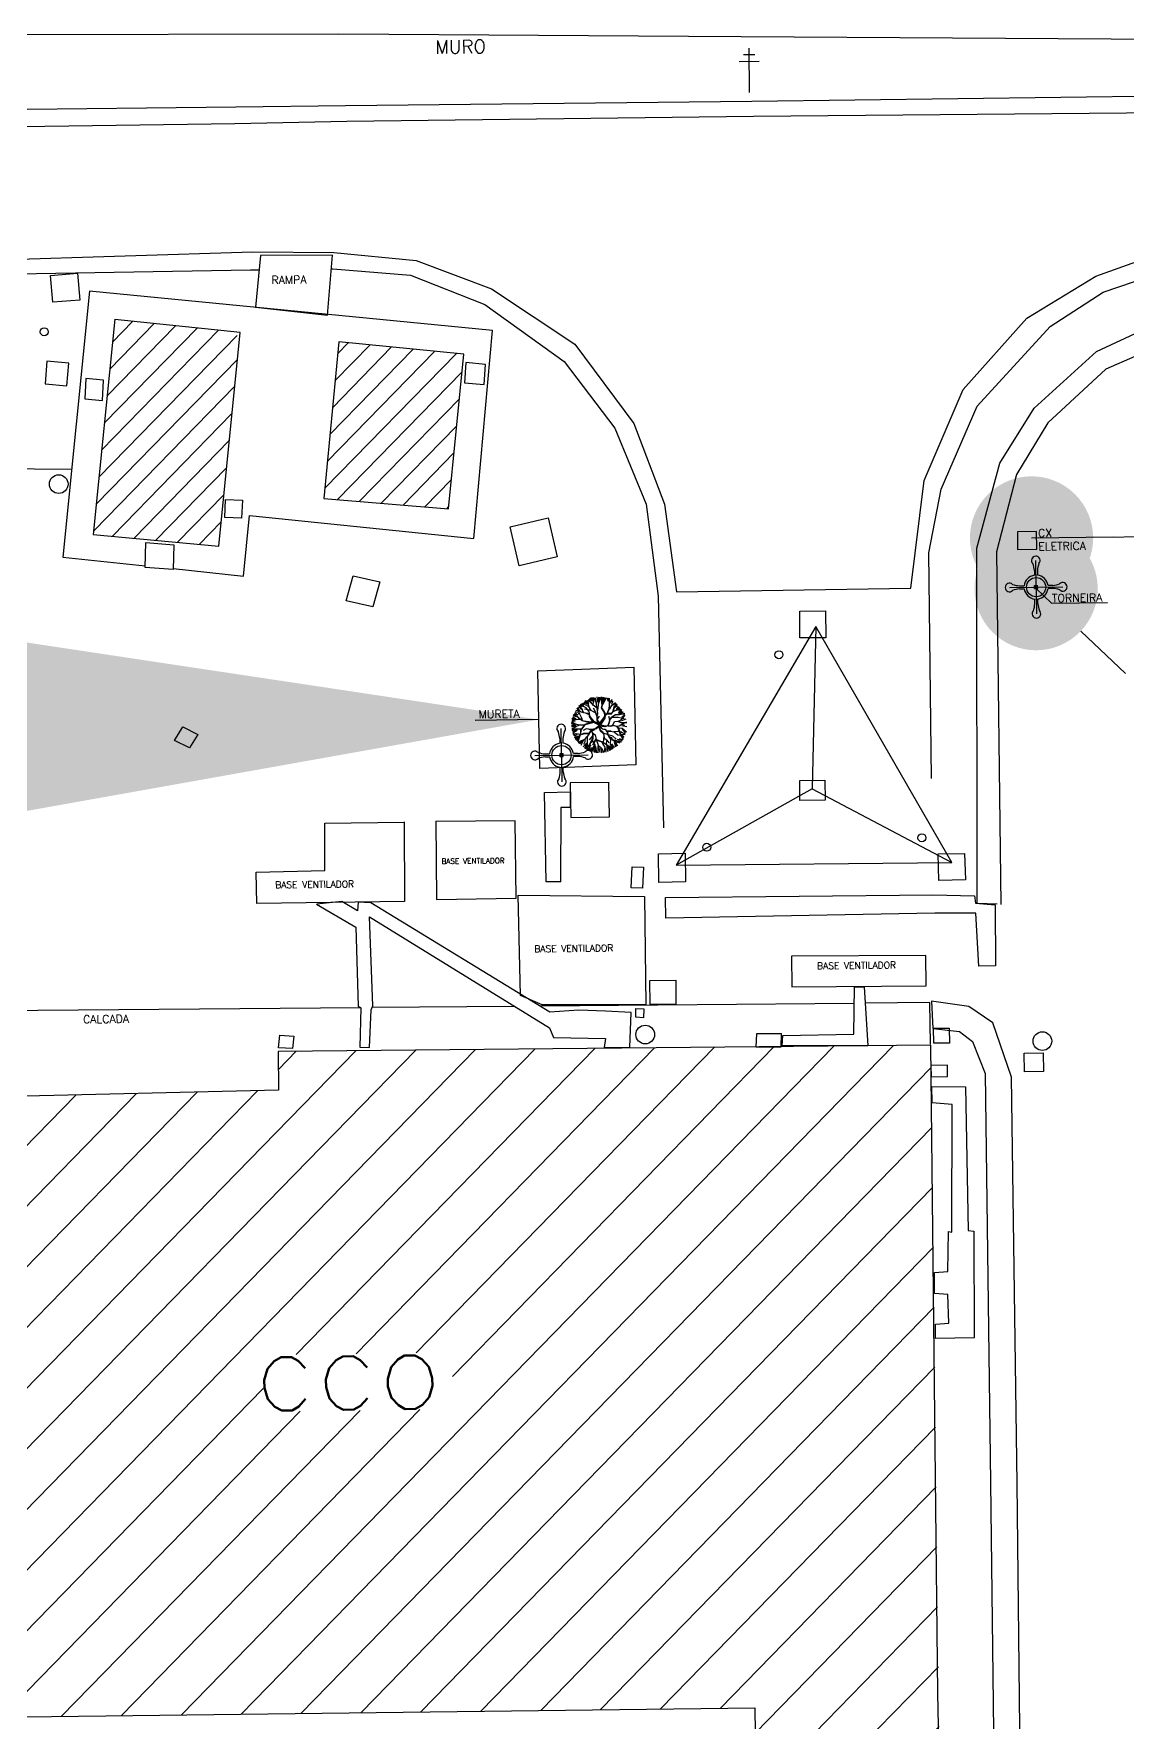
# Model space of a CAD drawing. Header units: metres. Extents: x 341 to 459, y 1341 to 1425.
# Drawn here: x 451.525 to 452.708, y 1421.173 to 1422.999 of the extents above; entities that cross this region are included whole.
import ezdxf

# ---------------------------------------------------------------- set-up
doc = ezdxf.new("R2010")
doc.units = ezdxf.units.M
doc.linetypes.add('CONTINUO', pattern=[0])
for name, color, linetype in [('AVR', 3, 'CONTINUO'), ('B.ACESSO', 8, 'CONTINUO'), ('TORNEIRA', 7, 'CONTINUO')]:
    doc.layers.add(name, color=color, linetype=linetype)
doc.styles.add('ROMANS', font='ROMANS.SHX')
doc.dimstyles.get("Standard").update_dxf_attribs({"dimtxt": 2, "dimasz": 2, "dimexe": 0.5, "dimexo": 1, "dimgap": 1, "dimtad": 1, "dimdec": 0, "dimzin": 0, "dimdsep": 46, "dimtxsty": 'Standard', "dimcen": 0.09, "dimclrd": 1, "dimclre": 1, "dimclrt": 3, "dimadec": 0, "dimazin": 0, "dimtfac": 1, "dimtdec": 0, "dimtofl": 0, "dimtmove": 0, "dimatfit": 3, "dimfxl": 1, "dimtolj": 1, "dimtzin": 0, "dimarcsym": 0})
pattern_1 = [(45.7013538, (-125.974071, -600.877505), (-0.0098355417, 0.00959764944), [])]

# ---------------------------------------------------------------- blocks, each defined once
blk = doc.blocks.new('A$C08C43EE7')
at = {"layer": 'AVR', "color": 252, "true_color": 0x939598}
for p, q in [((0.869, 2.561), (0.709, 2.761)), ((0.734, 2.761), (0.863, 2.594)), ((0.863, 2.594), (0.76, 2.787)), ((0.902, 2.574), (0.779, 2.8)), ((0.841, 2.819), (0.932, 2.606)), ((0.902, 2.826), (1.015, 2.674)), ((0.963, 2.871), (1.023, 2.803)), ((1.03, 2.697), (0.992, 2.774)), ((0.998, 2.445), (1.043, 2.761)), ((1.043, 2.761), (1.024, 2.903)), ((1.084, 2.902), (1.228, 2.674)), ((1.276, 2.632), (1.133, 2.928)), ((1.22, 2.939), (1.266, 2.773)), ((1.276, 2.832), (1.256, 2.96)), ((1.276, 2.96), (1.288, 2.839)), ((1.282, 2.651), (1.276, 2.832)), ((1.282, 2.599), (1.301, 2.967)), ((1.398, 2.749), (1.327, 2.96)), ((1.404, 2.754), (1.43, 2.98)), ((1.494, 2.561), (1.404, 2.754)), ((1.485, 2.742), (1.568, 2.978)), ((1.485, 2.97), (1.485, 2.742)), ((1.501, 2.561), (1.624, 2.98)), ((1.667, 2.947), (1.697, 2.781)), ((1.785, 2.742), (1.7, 2.973)), ((1.798, 2.484), (1.785, 2.742)), ((1.788, 2.841), (1.849, 2.947)), ((1.788, 2.939), (1.788, 2.841)), ((1.791, 2.749), (1.888, 2.922)), ((1.947, 2.894), (1.842, 2.72)), ((1.947, 2.682), (2.001, 2.871)), ((1.958, 2.639), (2.061, 2.864)), ((2.031, 2.705), (2.099, 2.826)), ((2.031, 2.636), (2.167, 2.788)), ((2.182, 2.629), (2.213, 2.765)), ((2.267, 2.561), (2.294, 2.735)), ((0.319, 1.78), (0.054, 1.871)), ((0.316, 1.833), (0.077, 1.943)), ((0.304, 2.008), (0.099, 2.031)), ((0.288, 1.871), (0.107, 1.985)), ((0.283, 2.027), (0.129, 2.09)), ((0.44, 2.068), (0.145, 2.129)), ((0.433, 2.099), (0.175, 2.189)), ((0.463, 2.148), (0.212, 2.258)), ((0.463, 2.155), (0.238, 2.265)), ((0.508, 2.155), (0.257, 2.29)), ((0.463, 2.027), (0.283, 2.027)), ((0.438, 1.743), (0.316, 1.833)), ((0.53, 2.174), (0.341, 2.371)), ((0.458, 2.02), (0.361, 1.949)), ((0.682, 2.334), (0.41, 2.485)), ((0.735, 1.659), (0.419, 1.865)), ((0.632, 1.859), (0.432, 1.743)), ((0.593, 2.271), (0.463, 2.341)), ((0.869, 2.148), (0.463, 2.148)), ((0.709, 1.884), (0.463, 2.027)), ((0.657, 1.878), (0.464, 2.02)), ((0.501, 2.531), (0.682, 2.334)), ((0.657, 2.439), (0.521, 2.587)), ((0.576, 2.622), (0.682, 2.454)), ((0.863, 2.548), (0.586, 2.639)), ((0.709, 2.271), (0.593, 2.271)), ((0.87, 1.833), (0.632, 1.859)), ((0.721, 2.278), (0.657, 2.439)), ((0.857, 1.852), (0.657, 1.878)), ((0.667, 2.697), (0.789, 2.622)), ((0.915, 1.852), (0.702, 2.039)), ((0.902, 1.839), (0.709, 1.884)), ((0.882, 2.155), (0.721, 2.278)), ((1.012, 2.491), (0.869, 2.561)), ((1.127, 1.994), (0.869, 2.148)), ((1.037, 1.839), (0.889, 1.839)), ((1.198, 1.917), (0.895, 2.123)), ((1.012, 2.503), (0.902, 2.574)), ((1.088, 1.865), (0.902, 1.839)), ((1.063, 1.859), (0.966, 1.704)), ((1.101, 1.865), (0.967, 1.704)), ((0.998, 2.445), (1.05, 2.278)), ((1.05, 2.329), (0.998, 2.445)), ((1.127, 2.496), (1.012, 2.503)), ((1.224, 2.478), (1.012, 2.491)), ((1.05, 2.278), (1.043, 2.058)), ((1.07, 2.045), (1.05, 2.329)), ((1.178, 1.917), (1.088, 1.865)), ((1.185, 1.891), (1.101, 1.865)), ((1.256, 2.491), (1.127, 2.496)), ((1.256, 1.91), (1.127, 1.994)), ((1.185, 1.891), (1.263, 1.711)), ((1.231, 1.846), (1.198, 1.917)), ((1.301, 2.193), (1.211, 2.355)), ((1.507, 2.252), (1.224, 2.478)), ((1.236, 1.936), (1.294, 2.187)), ((1.282, 1.684), (1.236, 1.904)), ((1.256, 2.491), (1.282, 2.651)), ((1.294, 1.704), (1.256, 1.91)), ((1.263, 1.929), (1.301, 2.193)), ((1.276, 2.509), (1.282, 2.464)), ((1.308, 2.433), (1.282, 2.599)), ((1.527, 2.258), (1.308, 2.433)), ((1.482, 2.296), (1.501, 2.554)), ((1.52, 2.271), (1.494, 2.561)), ((1.63, 1.774), (1.507, 2.252)), ((1.617, 1.962), (1.527, 2.258)), ((1.61, 2.007), (1.72, 2.368)), ((1.649, 1.936), (1.617, 1.962)), ((1.655, 1.756), (1.624, 1.929)), ((1.63, 1.968), (1.668, 2.123)), ((1.649, 1.949), (1.733, 2.393)), ((1.668, 1.756), (1.649, 1.936)), ((1.668, 1.826), (1.958, 1.994)), ((1.682, 1.787), (1.913, 1.942)), ((1.688, 1.756), (1.971, 1.981)), ((1.733, 2.393), (1.798, 2.484)), ((1.74, 2.374), (1.881, 2.419)), ((1.758, 2.413), (1.888, 2.426)), ((1.798, 2.523), (1.958, 2.645)), ((1.803, 2.484), (1.958, 2.639)), ((1.881, 2.419), (2.094, 2.516)), ((1.958, 1.994), (2.087, 2.007)), ((1.971, 1.981), (2.139, 1.994)), ((2.049, 2.007), (2.126, 2.181)), ((2.087, 2.007), (2.113, 2.09)), ((2.094, 2.516), (2.416, 2.664)), ((2.101, 2.523), (2.113, 2.606)), ((2.113, 2.09), (2.159, 2.296)), ((2.139, 1.994), (2.236, 2.032)), ((2.139, 1.665), (2.281, 1.904)), ((2.152, 2.31), (2.216, 2.491)), ((2.159, 2.296), (2.377, 2.4)), ((2.171, 2.336), (2.37, 2.393)), ((2.216, 2.491), (2.267, 2.561)), ((2.236, 2.032), (2.416, 2.168)), ((2.275, 1.91), (2.352, 2.265)), ((2.281, 1.904), (2.462, 2.02)), ((2.288, 2.531), (2.44, 2.614)), ((2.288, 1.949), (2.468, 2.026)), ((2.334, 2.425), (2.486, 2.576)), ((2.377, 2.4), (2.538, 2.568)), ((2.416, 2.168), (2.538, 2.381)), ((2.435, 2.464), (2.551, 2.548)), ((2.435, 2.451), (2.565, 2.523)), ((2.462, 2.02), (2.623, 2.04)), ((2.468, 2.02), (2.578, 2.214)), ((2.478, 2.379), (2.599, 2.485)), ((2.538, 2.381), (2.641, 2.458)), ((2.538, 2.303), (2.667, 2.409)), ((2.558, 1.795), (2.784, 1.955)), ((2.569, 2.28), (2.675, 2.356)), ((2.599, 2.228), (2.705, 2.303)), ((2.614, 2.099), (2.72, 2.265)), ((2.623, 2.04), (2.777, 2.246)), ((2.623, 2.04), (2.81, 2.207)), ((2.66, 2.023), (2.818, 2.129)), ((2.675, 1.909), (2.834, 2.083)), ((2.781, 1.864), (2.963, 1.932)), ((2.781, 1.857), (2.97, 1.857)), ((2.784, 1.955), (2.926, 1.962)), ((2.796, 1.97), (2.886, 2.031)), ((0, 1.562), (0.374, 1.55)), ((0.265, 1.44), (0.001, 1.356)), ((0.393, 1.55), (0.006, 1.582)), ((0.341, 1.697), (0.008, 1.652)), ((0.25, 1.381), (0.012, 1.265)), ((0.239, 1.736), (0.013, 1.71)), ((0.341, 1.53), (0.023, 1.478)), ((0.026, 1.736), (0.155, 1.743)), ((0.228, 1.175), (0.031, 1.152)), ((0.329, 1.724), (0.032, 1.775)), ((0.303, 1.195), (0.052, 1.234)), ((0.168, 1.079), (0.058, 1.053)), ((0.232, 1.079), (0.071, 1.034)), ((0.372, 1.061), (0.114, 0.947)), ((0.406, 1.053), (0.129, 0.886)), ((0.361, 1.092), (0.135, 1.085)), ((0.364, 0.985), (0.182, 0.848)), ((0.535, 1.117), (0.232, 1.079)), ((0.412, 1.549), (0.25, 1.381)), ((0.458, 1.305), (0.303, 1.195)), ((0.432, 1.743), (0.329, 1.724)), ((0.606, 1.356), (0.406, 1.053)), ((0.721, 1.659), (0.412, 1.549)), ((0.599, 1.369), (0.458, 1.305)), ((0.909, 1.24), (0.528, 1.285)), ((0.677, 1.092), (0.535, 1.117)), ((0.683, 1.085), (0.535, 0.989)), ((0.689, 1.64), (0.586, 1.362)), ((0.722, 1.633), (0.599, 1.369)), ((0.612, 1.749), (0.76, 1.672)), ((0.799, 1.227), (0.677, 1.092)), ((0.967, 1.704), (0.721, 1.659)), ((0.728, 1.64), (0.954, 1.691)), ((0.851, 0.982), (0.728, 0.886)), ((0.741, 0.879), (0.851, 0.956)), ((0.851, 0.956), (0.786, 0.827)), ((1.037, 1.253), (0.799, 1.227)), ((0.877, 0.976), (0.806, 0.827)), ((1.044, 1.06), (0.851, 0.982)), ((1.057, 1.046), (0.877, 0.976)), ((1.05, 1.246), (0.896, 0.789)), ((1.179, 1.433), (1.005, 1.253)), ((1.186, 1.427), (1.037, 1.253)), ((1.147, 1.072), (1.044, 1.06)), ((1.134, 1.034), (1.057, 1.046)), ((1.063, 1.253), (1.218, 1.433)), ((1.134, 1.072), (1.154, 0.879)), ((1.25, 1.169), (1.147, 1.079)), ((1.218, 1.131), (1.147, 1.072)), ((1.154, 0.853), (1.16, 1.066)), ((1.379, 1.511), (1.179, 1.433)), ((1.398, 1.485), (1.186, 1.427)), ((1.263, 1.156), (1.218, 1.131)), ((1.282, 1.337), (1.25, 1.169)), ((1.289, 1.305), (1.263, 1.156)), ((1.405, 1.491), (1.276, 1.672)), ((1.391, 1.536), (1.282, 1.684)), ((1.493, 1.485), (1.289, 1.305)), ((1.398, 1.562), (1.294, 1.704)), ((1.295, 1.33), (1.424, 1.504)), ((1.456, 1.491), (1.295, 1.33)), ((1.501, 1.485), (1.391, 1.536)), ((1.501, 1.485), (1.398, 1.562)), ((1.456, 1.44), (1.411, 1.182)), ((1.493, 1.485), (1.418, 1.169)), ((1.418, 1.169), (1.456, 1.008)), ((1.444, 1.001), (1.431, 0.905)), ((1.463, 0.982), (1.437, 0.911)), ((1.437, 0.911), (1.482, 0.75)), ((1.501, 1.375), (1.444, 1.175)), ((1.444, 1.175), (1.469, 1.021)), ((1.456, 1.008), (1.534, 0.963)), ((1.469, 1.021), (1.56, 0.976)), ((1.493, 1.485), (1.63, 1.774)), ((1.493, 1.485), (1.655, 1.756)), ((1.493, 1.485), (1.534, 1.375)), ((1.54, 1.523), (1.527, 1.485)), ((1.527, 1.485), (1.552, 1.381)), ((1.534, 1.375), (1.881, 1.155)), ((1.534, 0.963), (1.779, 0.892)), ((1.552, 1.381), (1.565, 1.485)), ((1.56, 0.976), (1.746, 0.918)), ((1.565, 1.562), (1.668, 1.736)), ((1.565, 1.485), (1.565, 1.562)), ((1.566, 1.504), (1.695, 1.588)), ((1.572, 1.479), (1.669, 1.556)), ((1.579, 1.465), (1.953, 1.175)), ((1.579, 1.433), (1.868, 1.214)), ((1.585, 1.368), (1.579, 1.433)), ((1.862, 1.188), (1.585, 1.368)), ((1.598, 1.453), (1.746, 1.575)), ((1.868, 1.214), (1.617, 1.375)), ((1.669, 1.556), (1.759, 1.588)), ((1.946, 0.963), (1.708, 0.93)), ((1.746, 1.575), (1.811, 1.575)), ((1.759, 1.588), (1.959, 1.588)), ((1.779, 0.918), (1.914, 0.808)), ((1.785, 0.918), (1.946, 0.963)), ((1.811, 1.575), (1.972, 1.459)), ((1.849, 1.556), (1.985, 1.582)), ((1.953, 1.175), (1.862, 1.188)), ((1.881, 1.155), (2.004, 1.149)), ((1.94, 1.588), (2.139, 1.665)), ((1.959, 1.588), (2.088, 1.562)), ((1.971, 1.175), (2.036, 1.175)), ((2.004, 1.149), (2.087, 1.046)), ((2.011, 1.588), (2.146, 1.665)), ((2.036, 1.175), (2.171, 1.207)), ((2.068, 1.137), (2.113, 1.046)), ((2.074, 1.137), (2.204, 1.2)), ((2.082, 1.04), (2.094, 0.827)), ((2.087, 1.046), (2.377, 0.917)), ((2.088, 1.562), (2.404, 1.588)), ((2.12, 0.827), (2.101, 1.034)), ((2.113, 1.046), (2.37, 0.937)), ((2.159, 1.665), (2.397, 1.788)), ((2.171, 1.207), (2.416, 1.35)), ((2.198, 1.562), (2.333, 1.556)), ((2.204, 1.2), (2.41, 1.33)), ((2.301, 1.575), (2.397, 1.524)), ((2.359, 0.911), (2.565, 0.769)), ((2.37, 0.937), (2.686, 0.898)), ((2.377, 0.917), (2.706, 0.924)), ((2.397, 1.524), (2.591, 1.511)), ((2.404, 1.588), (2.558, 1.795)), ((2.41, 1.33), (2.583, 1.298)), ((2.416, 1.35), (2.565, 1.317)), ((2.423, 1.594), (2.662, 1.62)), ((2.455, 1.607), (2.571, 1.807)), ((2.565, 1.317), (2.892, 1.35)), ((2.571, 1.795), (2.971, 1.749)), ((2.583, 1.298), (2.848, 1.188)), ((2.829, 1.169), (2.59, 1.285)), ((2.591, 1.511), (2.99, 1.44)), ((2.874, 1.375), (2.603, 1.323)), ((2.662, 1.62), (2.752, 1.614)), ((2.667, 1.515), (2.985, 1.485)), ((2.675, 1.644), (2.963, 1.659)), ((2.69, 1.295), (2.97, 1.288)), ((2.706, 0.924), (2.925, 0.994)), ((2.72, 1.758), (2.963, 1.697)), ((2.72, 1.478), (2.985, 1.394)), ((2.743, 1.538), (3, 1.569)), ((2.743, 0.97), (2.948, 1.068)), ((2.758, 1.25), (2.985, 1.243)), ((2.766, 0.91), (2.925, 0.91)), ((2.781, 1.803), (2.97, 1.811)), ((2.796, 1.144), (2.932, 1.106)), ((2.944, 1.137), (2.829, 1.169)), ((2.957, 1.155), (2.835, 1.182)), ((2.848, 1.188), (2.97, 1.182)), ((2.996, 1.362), (2.874, 1.375)), ((2.892, 1.35), (2.99, 1.317)), ((2.996, 1.343), (2.919, 1.355)), ((0.47, 0.905), (0.18, 0.815)), ((0.309, 0.827), (0.18, 0.801)), ((0.2, 0.776), (0.309, 0.827)), ((0.213, 0.75), (0.451, 0.892)), ((0.478, 0.848), (0.258, 0.705)), ((0.584, 0.697), (0.319, 0.629)), ((0.599, 0.674), (0.349, 0.568)), ((0.606, 0.634), (0.361, 0.518)), ((0.728, 0.886), (0.47, 0.905)), ((0.576, 0.568), (0.53, 0.386)), ((0.651, 0.698), (0.573, 0.318)), ((0.709, 0.789), (0.586, 0.292)), ((0.696, 0.795), (0.606, 0.634)), ((0.72, 0.531), (0.652, 0.265)), ((0.806, 0.827), (0.696, 0.795)), ((0.75, 0.417), (0.698, 0.25)), ((0.838, 0.299), (0.703, 0.215)), ((0.896, 0.789), (0.722, 0.589)), ((0.895, 0.288), (0.796, 0.189)), ((1.315, 0.447), (0.838, 0.299)), ((0.902, 0.28), (0.857, 0.166)), ((0.87, 0.312), (1.353, 0.486)), ((0.947, 0.486), (0.928, 0.202)), ((1.121, 0.692), (0.947, 0.486)), ((0.986, 0.311), (0.97, 0.099)), ((1.106, 0.348), (1.008, 0.106)), ((1.251, 0.257), (1.054, 0.091)), ((1.302, 0.254), (1.102, 0.034)), ((1.154, 0.879), (1.121, 0.692)), ((1.154, 0.518), (1.121, 0.279)), ((1.128, 0.705), (1.154, 0.518)), ((1.321, 0.447), (1.302, 0.254)), ((1.424, 0.563), (1.321, 0.447)), ((1.455, 0.265), (1.387, 0)), ((1.476, 0.737), (1.418, 0.576)), ((1.418, 0.576), (1.431, 0.415)), ((1.431, 0.905), (1.463, 0.724)), ((1.431, 0.415), (1.515, 0.279)), ((1.515, 0.279), (1.476, 0.131)), ((1.482, 0.75), (1.669, 0.66)), ((1.521, 0.279), (1.65, 0.009)), ((1.675, 0.441), (1.604, 0.286)), ((1.611, 0.273), (1.604, 0.002)), ((1.695, 0.447), (1.611, 0.273)), ((1.669, 0.66), (1.695, 0.447)), ((1.682, 0.499), (1.675, 0.441)), ((1.695, 0.447), (1.753, 0.299)), ((1.713, 0.273), (1.811, 0.038)), ((1.753, 0.299), (1.998, 0.092)), ((1.779, 0.892), (1.908, 0.789)), ((1.895, 0.466), (1.824, 0.137)), ((1.908, 0.789), (1.895, 0.466)), ((1.902, 0.265), (2.031, 0.121)), ((1.92, 0.801), (2.043, 0.608)), ((2.03, 0.582), (2.043, 0.382)), ((2.062, 0.105), (2.036, 0.37)), ((2.043, 0.608), (2.062, 0.415)), ((2.043, 0.382), (2.088, 0.112)), ((2.056, 0.415), (2.107, 0.112)), ((2.062, 0.415), (2.326, 0.26)), ((2.094, 0.827), (2.217, 0.731)), ((2.114, 0.439), (2.356, 0.318)), ((2.122, 0.334), (2.182, 0.182)), ((2.13, 0.334), (2.235, 0.243)), ((2.217, 0.731), (2.288, 0.505)), ((2.236, 0.711), (2.494, 0.641)), ((2.249, 0.731), (2.507, 0.647)), ((2.273, 0.477), (2.379, 0.356)), ((2.288, 0.505), (2.449, 0.382)), ((2.311, 0.545), (2.478, 0.432)), ((2.432, 0.636), (2.531, 0.485)), ((2.507, 0.647), (2.597, 0.511)), ((2.561, 0.735), (2.629, 0.553)), ((2.565, 0.769), (2.694, 0.602)), ((2.614, 0.788), (2.773, 0.72)), ((2.686, 0.898), (2.789, 0.736)), ((2.728, 0.894), (2.849, 0.773))]:
    blk.add_line(p, q, dxfattribs=at)
blk = doc.blocks.new('A$C003F03EF')
at = {"layer": 'TORNEIRA', "color": 4}
for p, q in [((0.376, 0.376), (0.376, 0.7)), ((0.358, 0.578), (0.358, 0.521)), ((0.395, 0.578), (0.395, 0.521)), ((0.053, 0.376), (0.7, 0.376)), ((0.175, 0.395), (0.232, 0.395)), ((0.175, 0.358), (0.232, 0.358)), ((0.358, 0.395), (0.395, 0.395)), ((0.358, 0.358), (0.358, 0.395)), ((0.358, 0.358), (0.395, 0.358)), ((0.358, 0.175), (0.358, 0.232)), ((0.376, 0.376), (0.376, 0.053)), ((0.395, 0.358), (0.395, 0.395)), ((0.395, 0.175), (0.395, 0.232)), ((0.578, 0.395), (0.521, 0.395)), ((0.578, 0.358), (0.521, 0.358))]:
    blk.add_line(p, q, dxfattribs=at)
for radius in [0.117, 0.0185]:
    blk.add_circle((0.376, 0.376), radius, dxfattribs=at)
for centre, radius, start, end in [((0.376, 0.7), 0.0526, 314.3592, 225.6408), ((0.098, 0.566), 0.26, 2.6117, 21.7341), ((0.683, 0.56), 0.288, 159.2137, 176.5604), ((0.053, 0.376), 0.0526, 44.3592, 315.6408), ((0.187, 0.655), 0.26, 248.2659, 267.3883), ((0.376, 0.376), 0.146, 97.2922, 172.7078), ((0.376, 0.376), 0.146, 7.2922, 82.7078), ((0.566, 0.655), 0.26, 272.6117, 291.7341), ((0.7, 0.376), 0.0526, 224.3592, 135.6408), ((0.192, 0.07), 0.288, 93.4396, 110.7863), ((0.376, 0.376), 0.146, 187.2922, 262.7078), ((0.376, 0.376), 0.146, 277.2922, 352.7078), ((0.56, 0.07), 0.288, 69.2137, 86.5604), ((0.376, 0.053), 0.0526, 134.3592, 45.6408), ((0.07, 0.192), 0.288, 339.2137, 356.5604), ((0.655, 0.187), 0.26, 182.6117, 201.7341)]:
    blk.add_arc(centre, radius, start, end, dxfattribs=at)
blk = doc.blocks.new('sde')
at = {"layer": 'B.ACESSO'}
h = blk.add_hatch(dxfattribs=at)
h.set_pattern_fill('ANSI31', color=256, scale=0.004328, angle=0.7014, style=0)
h.set_pattern_definition(pattern_1)
h.paths.add_polyline_path([(335.8663, 229.8735, -0.211648), (335.8652, 229.8759, -0.270868), (335.8668, 229.8787), (335.8798, 230.0082, -0.381806), (335.8768, 230.0114, -0.028751), (335.8769, 230.0118), (335.7816, 230.0216, -0.384443), (335.7781, 230.019), (335.7612, 229.851, -0.381652), (335.7641, 229.8478, -0.026548), (335.7641, 229.8474), (335.8244, 229.8418, -0.393575), (335.8288, 229.8413), (335.8595, 229.8384, -0.415894), (335.8631, 229.8414)])
h.paths.add_polyline_path([(335.8758, 230.005), (335.8908, 230.0052), (335.8907, 230.011), (335.8758, 230.0108)], flags=9)
h.paths.add_polyline_path([(335.7744, 230.0158), (335.7885, 230.016), (335.7885, 230.0218), (335.7743, 230.0216)], flags=9)
h.paths.add_polyline_path([(335.7615, 229.8523), (335.7797, 229.8526), (335.7796, 229.8574), (335.7615, 229.8572)], flags=24)
h.paths.add_polyline_path([(335.7616, 229.8485), (335.774, 229.8486), (335.7739, 229.8535), (335.7615, 229.8533)], flags=25)
h.paths.add_polyline_path([(335.7549, 229.9622), (335.7843, 229.9626), (335.7842, 229.9675), (335.7548, 229.9671)], flags=9)
h.paths.add_polyline_path([(335.7557, 229.9787), (335.7851, 229.979), (335.785, 229.9839), (335.7556, 229.9835)], flags=9)
h.paths.add_polyline_path([(335.7649, 229.9663), (335.7798, 229.9665), (335.7798, 229.9723), (335.7649, 229.9721)], flags=24)
h.paths.add_polyline_path([(335.7698, 229.9773), (335.7993, 229.9776), (335.7992, 229.9825), (335.7698, 229.9822)], flags=25)
h.paths.add_polyline_path([(335.7699, 229.9734), (335.7809, 229.9735), (335.7809, 229.9784), (335.7698, 229.9783)], flags=25)
h.paths.add_polyline_path([(335.8642, 229.8695), (335.879, 229.8697), (335.8789, 229.8755), (335.8641, 229.8753)], flags=24)
h.paths.add_polyline_path([(335.827, 229.8438), (335.8598, 229.8442), (335.8598, 229.8491), (335.8269, 229.8487)], flags=24)
h.paths.add_polyline_path([(335.827, 229.8399), (335.837, 229.84), (335.8369, 229.8449), (335.827, 229.8448)], flags=25)
h = blk.add_hatch(dxfattribs=at)
h.set_pattern_fill('ANSI31', color=256, scale=0.004328, angle=0.7014, style=0)
h.set_pattern_definition(pattern_1)
h.paths.add_polyline_path([(335.9601, 230.004), (335.948, 229.8769), (336.0491, 229.8684), (336.0617, 229.9939)])
h = blk.add_hatch(dxfattribs=at)
h.set_pattern_fill('ANSI31', color=256, scale=0.010821, angle=0.7014, style=0)
h.set_pattern_definition([(45.7013538, (-125.97407, -600.877505), (-0.0245888542, 0.0239941236), [])])
h.paths.add_polyline_path([(335.5831, 228.8872), (336.2977, 228.896), (336.2986, 228.8201), (336.4479, 228.8208), (336.4406, 229.4335), (335.911, 229.4283), (335.9114, 229.3968), (335.5765, 229.3889)])
h.paths.add_polyline_path([(336.0521, 229.1841), (336.0527, 229.1381), (335.899, 229.1362), (335.8984, 229.1822)])
for p, q in [((335.5562, 230.2531, -0.2945), (335.9603, 230.2537, -0.2945)), ((335.9603, 230.2537, -0.2945), (336.2439, 230.2517, -0.2945)), ((336.2439, 230.2517, -0.2945), (336.9991, 230.2472, -0.2945)), ((336.3013, 230.2312, -0.2944), (336.2851, 230.231, -0.2944)), ((336.2976, 230.2367, -0.2944), (336.2886, 230.2366, -0.2944)), ((336.2935, 230.206, -0.2944), (336.2931, 230.242, -0.2944)), ((336.2954, 230.1992, -0.295), (336.807, 230.2057, -0.295)), ((335.5568, 230.191, -0.295), (335.8767, 230.1944, -0.295)), ((335.8767, 230.1944, -0.295), (335.9657, 230.1957, -0.295)), ((335.9657, 230.1957, -0.295), (336.2954, 230.1992, -0.295)), ((336.8085, 230.1912, -0.2946), (336.2967, 230.1866, -0.2946)), ((335.8758, 230.1806, -0.2946), (335.5731, 230.1766, -0.2946)), ((335.9666, 230.1827, -0.2946), (335.8758, 230.1806, -0.2946)), ((336.2967, 230.1866, -0.2946), (335.9666, 230.1827, -0.2946)), ((336.5743, 230.0571, -0.2951), (336.6415, 230.0812, -0.2951)), ((335.636, 230.0689, -0.2951), (335.8904, 230.0769, -0.2951)), ((335.8904, 230.0769, -0.2951), (335.9562, 230.0763, -0.2951)), ((335.8966, 230.0739, -0.2968), (335.8927, 230.032, -0.2968)), ((335.955, 230.0742, -0.2968), (335.8966, 230.0739, -0.2968)), ((335.951, 230.0254, -0.2968), (335.955, 230.0742, -0.2968)), ((335.9562, 230.0763, -0.2951), (336.0231, 230.0698, -0.2951)), ((336.0231, 230.0698, -0.2951), (336.0841, 230.0469, -0.2951)), ((336.5804, 230.0442, -0.2937), (336.6441, 230.066, -0.2937)), ((335.679, 230.0587, -0.2935), (335.8885, 230.0623, -0.2935)), ((335.7262, 230.0578, -0.2893), (335.7481, 230.0595, -0.2893)), ((335.7282, 230.0361, -0.2893), (335.7262, 230.0578, -0.2893)), ((335.7481, 230.0595, -0.2893), (335.7501, 230.0378, -0.2893)), ((335.8885, 230.0623, -0.2935), (335.8955, 230.0624, -0.2935)), ((335.9541, 230.0632, -0.2935), (335.9553, 230.0632, -0.2935)), ((335.9553, 230.0632, -0.2935), (336.0185, 230.0579, -0.2935)), ((336.0185, 230.0579, -0.2935), (336.0787, 230.0342, -0.2935)), ((336.5183, 230.0231, -0.2951), (336.5743, 230.0571, -0.2951)), ((335.758, 230.045, -0.2898), (335.7363, 229.8293, -0.2898)), ((336.0849, 230.0131, -0.2898), (335.758, 230.045, -0.2898)), ((336.0841, 230.0469, -0.2951), (336.1516, 230.0021, -0.2951)), ((336.5373, 230.0164, -0.2937), (336.5804, 230.0442, -0.2937)), ((335.7501, 230.0378, -0.2893), (335.7282, 230.0361, -0.2893)), ((335.8927, 230.032, -0.2968), (335.951, 230.0254, -0.2968)), ((336.0787, 230.0342, -0.2935), (336.143, 229.988, -0.2935)), ((335.7784, 230.0222, -0.2886), (335.7609, 229.8477, -0.2886)), ((335.8801, 230.0114, -0.2886), (335.7784, 230.0219, -0.2886)), ((335.8628, 229.8381, -0.2886), (335.8801, 230.0114, -0.2886)), ((336.0697, 229.8443, -0.2898), (336.0849, 230.0131, -0.2898)), ((336.4668, 229.9651, -0.2951), (336.5183, 230.0231, -0.2951)), ((336.478, 229.9518, -0.2937), (336.5373, 230.0164, -0.2937)), ((336.5748, 229.996, -0.2877), (336.6345, 230.0239, -0.2877)), ((335.9601, 230.004, -0.2879), (335.948, 229.8769, -0.2879)), ((335.9601, 230.004, -0.4874), (335.948, 229.8769, -0.4874)), ((336.0617, 229.9939, -0.2879), (335.9601, 230.004, -0.2879)), ((336.0617, 229.9939, -0.4874), (335.9601, 230.004, -0.4874)), ((336.1516, 230.0021, -0.2951), (336.1995, 229.9377, -0.2951)), ((336.641, 230.0074, -0.2877), (336.5824, 229.9816, -0.2877)), ((335.7234, 229.9883, -0.2888), (335.7219, 229.9697, -0.2888)), ((335.7411, 229.9867, -0.2888), (335.7234, 229.9883, -0.2888)), ((335.7396, 229.9681, -0.2888), (335.7411, 229.9867, -0.2888)), ((336.0491, 229.8684, -0.2879), (336.0617, 229.9939, -0.2879)), ((336.0491, 229.8684, -0.4874), (336.0617, 229.9939, -0.4874)), ((336.0633, 229.987, -0.2873), (336.0623, 229.9707, -0.2873)), ((336.0791, 229.9856, -0.2873), (336.0633, 229.987, -0.2873)), ((336.0781, 229.9693, -0.2873), (336.0791, 229.9856, -0.2873)), ((336.143, 229.988, -0.2935), (336.1841, 229.9338, -0.2935)), ((336.5244, 229.9502, -0.2877), (336.5748, 229.996, -0.2877)), ((335.7219, 229.9697, -0.2888), (335.7396, 229.9681, -0.2888)), ((335.755, 229.9741, -0.2867), (335.7542, 229.9576, -0.2867)), ((335.7692, 229.9727, -0.2867), (335.755, 229.9741, -0.2867)), ((335.7684, 229.9563, -0.2869), (335.7692, 229.9727, -0.2869)), ((336.0623, 229.9707, -0.2873), (336.0781, 229.9693, -0.2873)), ((336.5824, 229.9816, -0.2877), (336.5355, 229.9383, -0.2877)), ((335.7542, 229.9576, -0.2869), (335.7684, 229.9563, -0.2869)), ((336.4351, 229.8915, -0.2951), (336.4668, 229.9651, -0.2951)), ((336.4488, 229.8844, -0.2937), (336.478, 229.9518, -0.2937)), ((336.4965, 229.9055, -0.2877), (336.5244, 229.9502, -0.2877)), ((336.1841, 229.9338, -0.2935), (336.2096, 229.8722, -0.2935)), ((336.1995, 229.9377, -0.2951), (336.2243, 229.8722, -0.2951)), ((336.5355, 229.9383, -0.2877), (336.5099, 229.8964, -0.2877)), ((335.6802, 229.9012, -0.2882), (335.7434, 229.9005, -0.2882)), ((336.4778, 229.8366, -0.2877), (336.4965, 229.9055, -0.2877)), ((336.4244, 229.8041, -0.2951), (336.4351, 229.8915, -0.2951)), ((336.5099, 229.8964, -0.2877), (336.4938, 229.8335, -0.2877)), ((335.8678, 229.8613, -0.2844), (335.8684, 229.8759, -0.2844)), ((335.8684, 229.8759, -0.2844), (335.882, 229.8754, -0.2844)), ((335.882, 229.8754, -0.2844), (335.8814, 229.8608, -0.2844)), ((335.948, 229.8769, -0.2879), (336.0491, 229.8684, -0.2879)), ((335.948, 229.8769, -0.4874), (336.0491, 229.8684, -0.4874)), ((336.4389, 229.8327, -0.2937), (336.4488, 229.8844, -0.2937)), ((335.8814, 229.8608, -0.2844), (335.8678, 229.8613, -0.2844)), ((335.883, 229.8139, -0.2898), (335.8877, 229.8629, -0.2898)), ((335.8877, 229.8629, -0.2898), (336.0697, 229.8443, -0.2898)), ((336.0992, 229.8539, -0.2887), (336.13, 229.8612, -0.2887)), ((336.13, 229.8612, -0.2887), (336.1373, 229.8294, -0.2887)), ((336.2096, 229.8722, -0.2935), (336.2192, 229.7977, -0.2935)), ((336.2243, 229.8722, -0.2951), (336.2343, 229.801, -0.2951)), ((335.7609, 229.8477, -0.2886), (335.8628, 229.8381, -0.2886)), ((336.1064, 229.8221, -0.2887), (336.0992, 229.8539, -0.2887)), ((336.5263, 229.85, -0.2879), (336.5107, 229.8499, -0.2879)), ((336.5107, 229.8499, -0.2879), (336.5109, 229.8355, -0.2879)), ((336.5265, 229.8357, -0.2879), (336.5263, 229.85, -0.2879)), ((335.803, 229.8209, -0.288), (335.8036, 229.841, -0.288)), ((335.8036, 229.841, -0.288), (335.8263, 229.8392, -0.288)), ((335.8263, 229.8392, -0.288), (335.8257, 229.8191, -0.288)), ((336.4411, 229.6497, -0.2937), (336.4389, 229.8327, -0.2937)), ((336.478, 229.5484, -0.2877), (336.4778, 229.8366, -0.2877)), ((336.4938, 229.8335, -0.2877), (336.4973, 229.5475, -0.2877)), ((336.5109, 229.8355, -0.2879), (336.5265, 229.8357, -0.2879)), ((335.7363, 229.8293, -0.2898), (335.803, 229.8223, -0.2898)), ((335.8257, 229.8191, -0.288), (335.803, 229.8209, -0.288)), ((335.8257, 229.8199, -0.2898), (335.883, 229.8139, -0.2898)), ((336.1373, 229.8294, -0.2887), (336.1064, 229.8221, -0.2887)), ((335.9663, 229.7939, -0.2876), (335.9719, 229.8142, -0.2876)), ((335.9719, 229.8142, -0.2876), (335.9934, 229.8092, -0.2876)), ((335.9934, 229.8092, -0.2876), (335.9878, 229.789, -0.2876)), ((335.9878, 229.789, -0.2876), (335.9663, 229.7939, -0.2876)), ((336.2192, 229.7977, -0.2935), (336.2235, 229.6096, -0.2935)), ((336.2343, 229.801, -0.2951), (336.4244, 229.8041, -0.2951)), ((336.3341, 229.7855, -0.2887), (336.355, 229.7857, -0.2887)), ((336.3343, 229.7637, -0.2887), (336.3341, 229.7855, -0.2887)), ((336.355, 229.7857, -0.2887), (336.3552, 229.7639, -0.2887)), ((336.3473, 229.7729, -0.2889), (336.2338, 229.5795, -0.2889)), ((336.3473, 229.7729, -0.2889), (336.3442, 229.6413, -0.2889)), ((336.4575, 229.5816, -0.2889), (336.3473, 229.7729, -0.2889)), ((336.3552, 229.7639, -0.2887), (336.3343, 229.7637, -0.2887)), ((336.1216, 229.737, -0.2788), (336.1996, 229.74, -0.2788)), ((336.1233, 229.6579, -0.2788), (336.1216, 229.737, -0.2788)), ((336.1996, 229.74, -0.2788), (336.2013, 229.6609, -0.2788)), ((335.827, 229.6806, -0.2829), (335.8338, 229.6915, -0.2829)), ((335.8338, 229.6915, -0.2829), (335.8459, 229.6855, -0.2829)), ((335.8459, 229.6855, -0.2829), (335.8391, 229.6746, -0.2829)), ((335.8391, 229.6746, -0.2829), (335.827, 229.6806, -0.2829)), ((336.2013, 229.6609, -0.2788), (336.1233, 229.6579, -0.2788)), ((336.1796, 229.6465, -0.2862), (336.1478, 229.6462, -0.2862)), ((336.1478, 229.6462, -0.2862), (336.1484, 229.6181, -0.2862)), ((336.1799, 229.6185, -0.2862), (336.1793, 229.6465, -0.2862)), ((336.3442, 229.6413, -0.2889), (336.2338, 229.5795, -0.2889)), ((336.3341, 229.6482, -0.2891), (336.3546, 229.6484, -0.2891)), ((336.3343, 229.6319, -0.2891), (336.3341, 229.6482, -0.2891)), ((336.3442, 229.6413, -0.2892), (336.4575, 229.5816, -0.2892)), ((336.3546, 229.6484, -0.2891), (336.3549, 229.6321, -0.2891)), ((336.1271, 229.6383, -0.2866), (336.1478, 229.6389, -0.2866)), ((336.1283, 229.5658, -0.2866), (336.1271, 229.6383, -0.2866)), ((336.1478, 229.6389, -0.2866), (336.1478, 229.6261, -0.2866)), ((336.3549, 229.6321, -0.2891), (336.3343, 229.6319, -0.2891)), ((335.949, 229.6134, -0.2847), (336.0131, 229.6143, -0.2847)), ((336.0131, 229.6146, -0.2847), (336.0134, 229.5499, -0.2847)), ((336.1034, 229.6155, -0.2847), (336.0388, 229.6147, -0.2847)), ((336.0388, 229.615, -0.2847), (336.0394, 229.5515, -0.2847)), ((336.104, 229.5526, -0.2847), (336.1034, 229.6155, -0.2847)), ((336.1404, 229.6261, -0.2866), (336.14, 229.566, -0.2866)), ((336.1478, 229.6261, -0.2866), (336.1404, 229.6261, -0.2866)), ((336.1484, 229.6181, -0.2862), (336.1799, 229.6185, -0.2862)), ((335.949, 229.5752, -0.2847), (335.949, 229.6134, -0.2847)), ((336.2196, 229.5887, -0.2891), (336.2411, 229.5891, -0.2891)), ((336.2199, 229.5654, -0.2891), (336.2196, 229.5887, -0.2891)), ((336.2411, 229.5891, -0.2891), (336.2414, 229.5658, -0.2891)), ((336.4465, 229.5885, -0.2893), (336.4679, 229.5889, -0.2893)), ((336.447, 229.5671, -0.2893), (336.4465, 229.5885, -0.2893)), ((336.4679, 229.5889, -0.2893), (336.4685, 229.5675, -0.2893)), ((335.8933, 229.5737, -0.2847), (335.949, 229.5752, -0.2847)), ((335.8937, 229.5482, -0.2847), (335.8933, 229.5737, -0.2847)), ((336.1973, 229.5611, -0.2859), (336.1983, 229.5781, -0.2859)), ((336.1983, 229.5781, -0.2859), (336.2075, 229.5778, -0.2859)), ((336.2075, 229.5778, -0.2859), (336.2065, 229.5608, -0.2859)), ((336.2338, 229.5795, -0.2889), (336.4575, 229.5816, -0.2889)), ((336.1404, 229.566, -0.2866), (336.1283, 229.5658, -0.2866)), ((336.2065, 229.5608, -0.2859), (336.1973, 229.5611, -0.2859)), ((336.2414, 229.5658, -0.2891), (336.2199, 229.5654, -0.2891)), ((336.4685, 229.5675, -0.2893), (336.447, 229.5671, -0.2893)), ((336.0134, 229.5499, -0.2847), (335.8937, 229.5482, -0.2847)), ((335.9421, 229.5478, -0.2843), (335.9741, 229.5292, -0.2843)), ((335.9626, 229.5499, -0.2843), (335.9424, 229.5477, -0.2843)), ((335.9754, 229.5424, -0.2843), (335.9626, 229.5499, -0.2843)), ((335.9759, 229.5493, -0.2843), (335.9754, 229.5424, -0.2843)), ((335.9863, 229.5488, -0.2843), (335.9759, 229.5493, -0.2843)), ((336.1313, 229.4603, -0.2843), (335.9863, 229.5488, -0.2843)), ((336.0394, 229.5515, -0.2847), (336.104, 229.5526, -0.2847)), ((336.1056, 229.555, -0.284), (336.2082, 229.5539, -0.284)), ((336.1077, 229.4736, -0.284), (336.1056, 229.555, -0.284)), ((336.2082, 229.5539, -0.284), (336.2092, 229.4662, -0.284)), ((336.2253, 229.5531, -0.2927), (336.4421, 229.5554, -0.2927)), ((336.2255, 229.5364, -0.2927), (336.2253, 229.5531, -0.2927)), ((336.4421, 229.5554, -0.2927), (336.476, 229.5546, -0.2927)), ((336.476, 229.5546, -0.2927), (336.4768, 229.5487, -0.2927)), ((336.4768, 229.5487, -0.2927), (336.4926, 229.5472, -0.2927)), ((336.4942, 229.5477, -0.2877), (336.478, 229.5484, -0.2877)), ((336.4926, 229.5472, -0.2927), (336.493, 229.4977, -0.2927)), ((335.9877, 229.4654, -0.2843), (335.9851, 229.5376, -0.2843)), ((335.9851, 229.5376, -0.2843), (336.1311, 229.4475, -0.2843)), ((336.4437, 229.5405, -0.2927), (336.2255, 229.5364, -0.2927)), ((336.4771, 229.5405, -0.2927), (336.4437, 229.5405, -0.2927)), ((336.4794, 229.4974, -0.2927), (336.4771, 229.5405, -0.2927)), ((335.9741, 229.5292, -0.2843), (335.9759, 229.4651, -0.2843)), ((336.4365, 229.5061, -0.284), (336.3275, 229.5055, -0.284)), ((336.3275, 229.5055, -0.284), (336.3278, 229.4808, -0.284)), ((336.4366, 229.4816, -0.284), (336.4365, 229.5061, -0.284)), ((336.493, 229.4977, -0.2927), (336.4794, 229.4974, -0.2927)), ((336.2125, 229.4859, -0.2876), (336.2336, 229.486, -0.2876)), ((336.2127, 229.4665, -0.2876), (336.2125, 229.4859, -0.2876)), ((336.2336, 229.486, -0.2876), (336.2335, 229.4663, -0.2876)), ((336.3278, 229.4808, -0.284), (336.4366, 229.4816, -0.284)), ((336.378, 229.4422, -0.2871), (336.3787, 229.4806, -0.2871)), ((336.3787, 229.4806, -0.2871), (336.3864, 229.4805, -0.2871)), ((336.3863, 229.4808, -0.2871), (336.3893, 229.433, -0.2871)), ((335.978, 229.4638, -0.2875), (335.5319, 229.4599, -0.2875)), ((335.9759, 229.4651, -0.2843), (335.9782, 229.4637, -0.2843)), ((335.9782, 229.4637, -0.2843), (335.9772, 229.4319, -0.2843)), ((335.9864, 229.4622, -0.2843), (335.9877, 229.4654, -0.2843)), ((336.1028, 229.4649, -0.2875), (335.9871, 229.4639, -0.2875)), ((336.1252, 229.4661, -0.284), (336.1077, 229.4736, -0.284)), ((336.3784, 229.4673, -0.2875), (336.1235, 229.4651, -0.2875)), ((336.2092, 229.4662, -0.284), (336.1252, 229.4661, -0.284)), ((336.2011, 229.456, -0.2836), (336.2013, 229.4632, -0.2836)), ((336.2013, 229.4632, -0.2836), (336.2077, 229.4628, -0.2836)), ((336.2335, 229.4663, -0.2876), (336.2127, 229.4665, -0.2876)), ((336.4398, 229.4679, -0.2875), (336.3872, 229.4674, -0.2875)), ((336.4402, 229.4341, -0.2875), (336.4398, 229.4679, -0.2875)), ((336.4714, 229.4649, -0.2889), (336.4411, 229.469, -0.2889)), ((336.4411, 229.469, -0.2889), (336.442, 229.4469, -0.2889)), ((336.4909, 229.4514, -0.2889), (336.4714, 229.4649, -0.2889)), ((335.9852, 229.4315, -0.2843), (335.9864, 229.4622, -0.2843)), ((336.155, 229.4618, -0.2843), (336.1313, 229.4603, -0.2843)), ((336.1765, 229.4609, -0.2843), (336.155, 229.4618, -0.2843)), ((336.1973, 229.46, -0.2843), (336.1765, 229.4609, -0.2843)), ((336.1964, 229.4314, -0.2843), (336.1973, 229.46, -0.2843)), ((336.2075, 229.4556, -0.2836), (336.2011, 229.456, -0.2836)), ((336.2077, 229.4628, -0.2836), (336.2075, 229.4556, -0.2836)), ((336.506, 229.4075, -0.2889), (336.4909, 229.4514, -0.2889)), ((335.9112, 229.4313, -0.288), (335.9123, 229.4415, -0.288)), ((335.9123, 229.4415, -0.288), (335.9238, 229.4408, -0.288)), ((335.9238, 229.4408, -0.288), (335.9227, 229.4306, -0.288)), ((336.1311, 229.4475, -0.2843), (336.1343, 229.4395, -0.2843)), ((336.1343, 229.4395, -0.2843), (336.1765, 229.4389, -0.2843)), ((336.1765, 229.4389, -0.2843), (336.1755, 229.4314, -0.2843)), ((336.2989, 229.4319, -0.2786), (336.2993, 229.4428, -0.2786)), ((336.2993, 229.4428, -0.2784), (336.3192, 229.4428, -0.2784)), ((336.3192, 229.4428, -0.2784), (336.3188, 229.4319, -0.2784)), ((336.32, 229.433, -0.2871), (336.3205, 229.4412, -0.2871)), ((336.3205, 229.4412, -0.2871), (336.378, 229.4422, -0.2871)), ((336.442, 229.4469, -0.2889), (336.4637, 229.4444, -0.2889)), ((336.4427, 229.4472, -0.2873), (336.4555, 229.4473, -0.2873)), ((336.4429, 229.435, -0.2873), (336.4427, 229.4472, -0.2873)), ((336.4555, 229.4473, -0.2873), (336.4556, 229.4351, -0.2873)), ((336.4637, 229.4444, -0.2889), (336.4744, 229.4365, -0.2889)), ((336.4744, 229.4365, -0.2889), (336.4845, 229.4105, -0.2889)), ((336.4406, 229.4335, -0.2871), (335.911, 229.4283, -0.2871)), ((335.911, 229.4283, -0.2871), (335.9114, 229.3968, -0.2871)), ((335.9227, 229.4306, -0.288), (335.9112, 229.4313, -0.288)), ((335.9772, 229.4319, -0.2843), (335.9852, 229.4315, -0.2843)), ((336.1755, 229.4314, -0.2843), (336.1964, 229.4314, -0.2843)), ((336.3188, 229.4319, -0.2786), (336.2989, 229.4319, -0.2786)), ((336.3893, 229.433, -0.2871), (336.32, 229.433, -0.2871)), ((336.4462, 228.9079, -0.2871), (336.4406, 229.4335, -0.2871)), ((336.4556, 229.4351, -0.2873), (336.4429, 229.435, -0.2873)), ((336.5162, 229.4269, -0.2857), (336.5317, 229.4271, -0.2857)), ((336.5164, 229.4119, -0.2857), (336.5162, 229.4269, -0.2857)), ((336.5317, 229.4271, -0.2857), (336.5318, 229.4121, -0.2857)), ((336.454, 229.4172, -0.2794), (336.4406, 229.417, -0.2794)), ((336.4406, 229.417, -0.2794), (336.4407, 229.4078, -0.2794)), ((336.4541, 229.4079, -0.2794), (336.454, 229.4172, -0.2794)), ((336.4845, 229.4105, -0.2889), (336.489, 229.0787, -0.2889)), ((336.5318, 229.4121, -0.2857), (336.5164, 229.4119, -0.2857)), ((335.9114, 229.3968, -0.2871), (335.5765, 229.3889, -0.2871)), ((336.4407, 229.4078, -0.2794), (336.4541, 229.4079, -0.2794)), ((336.4413, 229.3999, -0.284), (336.4685, 229.3995, -0.284)), ((336.4417, 229.3866, -0.284), (336.4413, 229.3999, -0.284)), ((336.4685, 229.3995, -0.284), (336.4708, 229.2831, -0.284)), ((336.5105, 229.0778, -0.2889), (336.506, 229.4075, -0.2889)), ((336.4577, 229.3853, -0.284), (336.4417, 229.3866, -0.284)), ((336.4575, 229.2816, -0.284), (336.4577, 229.3853, -0.284)), ((336.4544, 229.2499, -0.284), (336.4549, 229.2822, -0.284)), ((336.4549, 229.2822, -0.284), (336.4575, 229.2816, -0.284)), ((336.4708, 229.2831, -0.284), (336.4755, 229.2826, -0.284)), ((336.4755, 229.2826, -0.284), (336.4757, 229.1959, -0.284)), ((336.4435, 229.2489, -0.284), (336.4544, 229.2499, -0.284)), ((336.4436, 229.2321, -0.284), (336.4435, 229.2489, -0.284)), ((336.4544, 229.2311, -0.284), (336.4436, 229.2321, -0.284)), ((336.4552, 229.208, -0.284), (336.4544, 229.2311, -0.284)), ((336.4443, 229.2072, -0.284), (336.4552, 229.208, -0.284)), ((336.4444, 229.1956, -0.284), (336.4443, 229.2072, -0.284)), ((336.4757, 229.1959, -0.284), (336.4444, 229.1956, -0.284)), ((336.489, 229.0787, -0.2889), (336.4919, 228.8222, -0.2889)), ((336.5135, 228.8191, -0.2889), (336.5105, 229.0778, -0.2889)), ((336.4479, 228.8208, -0.2871), (336.4462, 228.9079, -0.2871)), ((335.5831, 228.8872, -0.2871), (336.2977, 228.896, -0.2871)), ((336.2977, 228.896, -0.2871), (336.2986, 228.8201, -0.2871))]:
    blk.add_line(p, q, dxfattribs=at)
for centre, radius in [((335.7212, 230.012, -0.291), 0.00325), ((335.733, 229.8885, -0.2896), 0.00757), ((336.3173, 229.7501, -0.294), 0.00325), ((336.4332, 229.6016, -0.294), 0.00325), ((336.2587, 229.5939, -0.2954), 0.00325), ((336.2088, 229.442, -0.287), 0.00757), ((336.531, 229.4367, -0.2874), 0.00757)]:
    blk.add_circle(centre, radius, dxfattribs=at)
for name, p, xscale, yscale, zscale, rotation in [('A$C003F03EF', (336.5011, 229.7795, -0.2909), 0.06676803810140716, 0.06676803810140716, 0.06676803810140716, 0.7013537601957969), ('A$C08C43EE7', (336.1942, 229.6708, -0.2864), 0.01510945324038358, 0.01510945324038358, 0.01510945324038358, 90.70135376019579), ('A$C003F03EF', (336.1161, 229.6432, -0.2872), 0.06676803810140716, 0.06676803810140716, 0.06676803810140716, 0.7013537601957969)]:
    blk.add_blockref(name, p, dxfattribs=dict(at, xscale=xscale, yscale=yscale, zscale=zscale, rotation=rotation))
at = {"layer": 'B.ACESSO', "style": 'ROMANS'}
blk.add_text('cco', height=0.06492, rotation=0.7014, dxfattribs=at).set_placement((335.8917, 229.1368, -0.4876))
at = {"layer": 'B.ACESSO', "attachment_point": 1, "rotation": 0.7014, "style": 'ROMANS'}
for s, insert, char_height, width in [('MURO', (336.0383, 230.2484, -0.4876), 0.01082, 0.007293), ('RAMPA', (335.9056, 230.0573, -0.4876), 0.00649, 0.000612), ('CX ELETRICA', (336.5275, 229.852, -0.4876), 0.006492, 0.000374), ('TORNEIRA', (336.5387, 229.7992, -0.4876), 0.00649, 0.000374), ('MURETA', (336.0736, 229.7051, -0.4876), 0.00649, 0.000482), ('BASE VENTILADOR', (336.0435, 229.5847, -0.4876), 0.004328, 0.089152), ('BASE VENTILADOR', (335.9086, 229.5661, -0.4876), 0.00541, 0.089152), ('BASE VENTILADOR', (336.1188, 229.5142, -0.4876), 0.00541, 0.089152), ('BASE VENTILADOR', (336.3482, 229.5004, -0.4876), 0.00541, 0.089152), ('CALCADA', (335.7527, 229.4576, -0.2875), 0.00649, 0.035138)]:
    blk.add_mtext(s, dxfattribs=dict(at, insert=insert, char_height=char_height, width=width))
at = {"layer": 'B.ACESSO'}
for points, override in [([(336.5222, 229.8448, -0.4876), (336.5887, 229.8456, -0.4876)], {"dimasz": 0.1, "dimgap": 0.09, "dimtad": 0, "dimldrblk": 'Dot'}), ([(336.5259, 229.8037, -0.2909), (336.5384, 229.7918, -0.2909), (336.5839, 229.7924, -0.2909)], {"dimasz": 0.1, "dimgap": 0.09, "dimtad": 0, "dimldrblk": 'Dot'}), ([(336.1224, 229.6975, -0.2788), (336.0709, 229.6968, -0.2788)], {"dimgap": 0.09, "dimtad": 0})]:
    blk.add_leader(points, dimstyle='Standard', override=override, dxfattribs=at)

msp = doc.modelspace()

# ---------------------------------------------------------------- block references
at = {"color": 10, "xscale": 1.333333333333339, "yscale": 1.333333333333339, "zscale": 1.333333333333339}
msp.add_blockref('sde', (3.9083, 1115.9943), dxfattribs=at)

doc.saveas('drawing.dxf')
